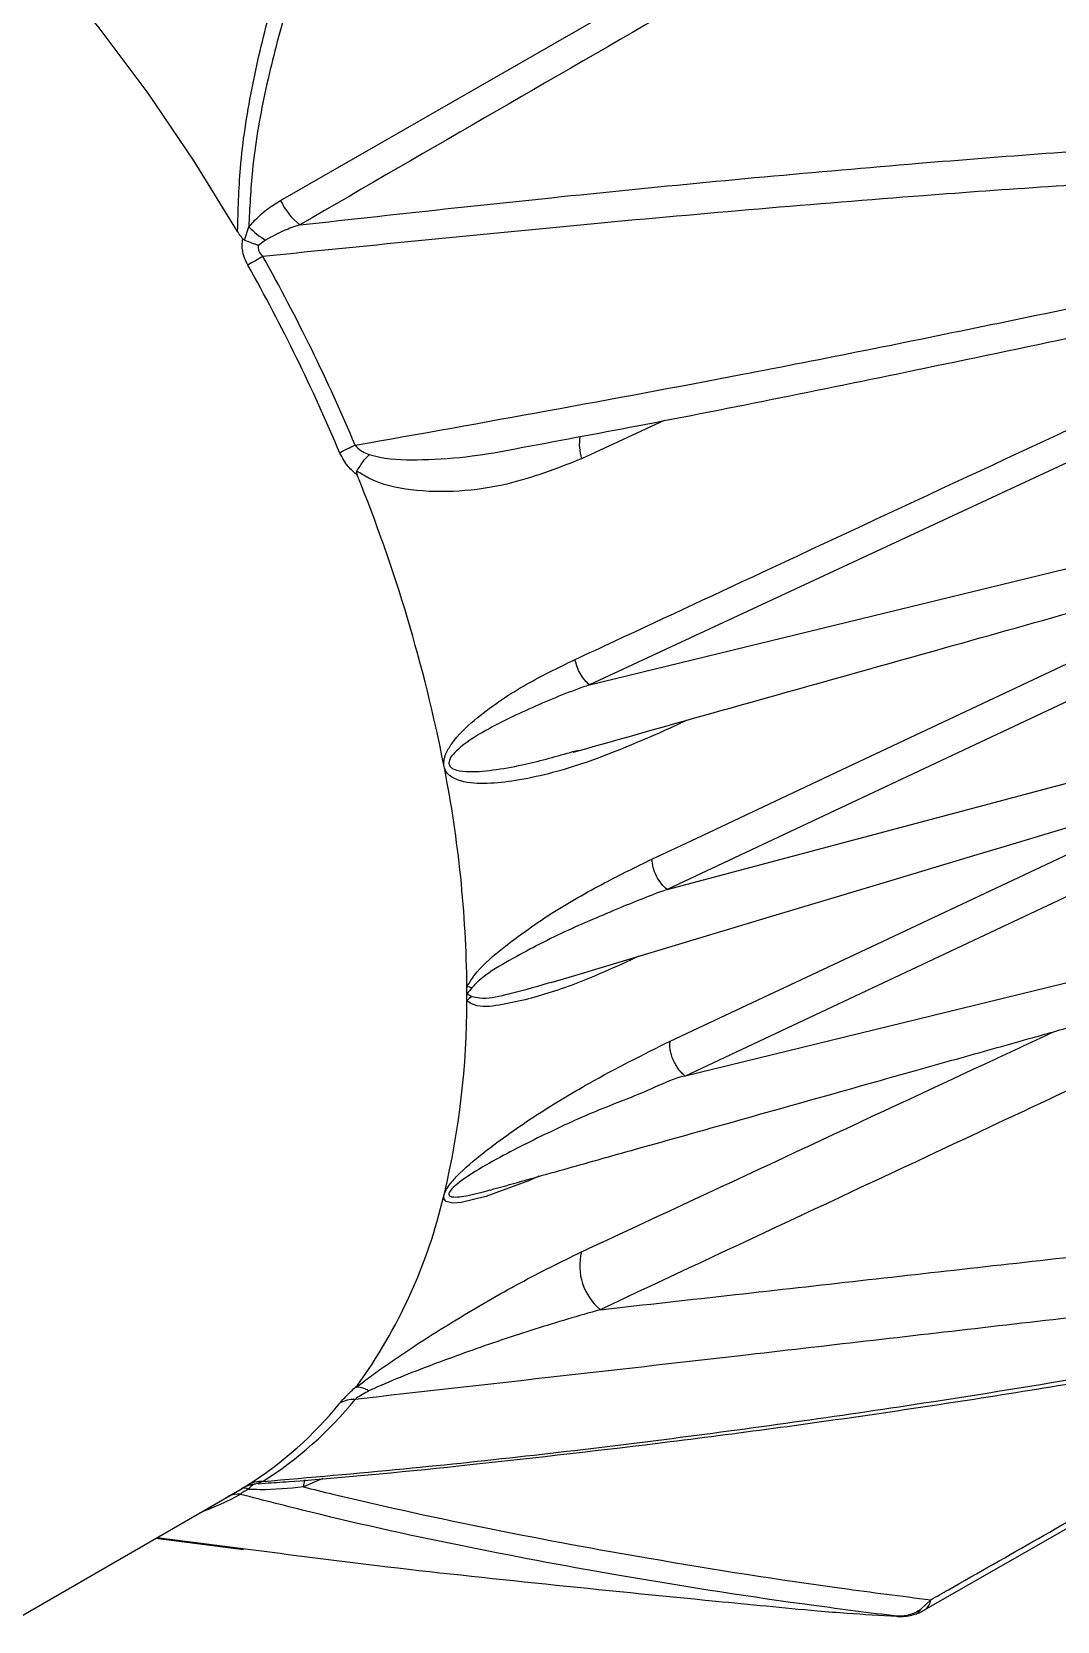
# Model space of a CAD drawing. Extents: x 8 to 113, y 1 to 87.
# Drawn here: x 26.717 to 29.141, y 9.98 to 13.736 of the extents above; entities that cross this region are included whole.
import ezdxf

# ---------------------------------------------------------------- set-up
doc = ezdxf.new("R2010")
doc.units = 0
doc.header["$MEASUREMENT"] = 0
doc.layers.add('OBJECT', color=7, linetype='CONTINUOUS')

msp = doc.modelspace()

# ---------------------------------------------------------------- linework, layer by layer
at = {"layer": 'OBJECT'}
for p, q in [((27.2195, 13.244), (27.2297, 13.275)), ((27.2696, 13.2439), (27.2525, 13.2316)), ((29.4932, 12.8714), (28.0352, 12.1929)), ((28.2119, 12.818), (28.0164, 12.727)), ((28.0352, 12.1929), (29.9543, 12.6607)), ((29.5525, 12.3363), (28.2184, 11.709)), ((28.2184, 11.709), (29.9569, 12.1715)), ((28.2639, 12.1088), (28.2257, 12.0904)), ((27.9895, 12.0333), (27.9958, 12.0349)), ((27.9958, 12.0349), (28.0091, 12.0384)), ((27.6921, 11.9963), (27.6908, 12.0032)), ((29.5355, 11.8673), (28.2609, 11.2682)), ((29.9555, 11.6813), (28.2609, 11.2682)), ((27.9383, 11.4882), (27.9442, 11.4898)), ((27.6907, 10.9852), (27.692, 10.9905)), ((28.8268, 10.0063), (29.7912, 10.5592)), ((26.5132, 9.889), (27.2139, 10.2935)), ((27.2519, 10.3047), (27.2683, 10.3059)), ((27.405, 10.3173), (27.3588, 10.2969)), ((27.0101, 10.1758), (27.2174, 10.1493)), ((27.0127, 10.1773), (27.228, 10.15)), ((28.8415, 10.0302), (28.8174, 10.0072))]:
    msp.add_line(p, q, dxfattribs=at)
at = {"layer": 'OBJECT', "flags": 128}
for points in [[(27.2033, 13.2642), (27.1009, 13.4304), (26.9917, 13.5912), (26.8764, 13.7456), (26.7555, 13.8928), (26.6299, 14.0317), (26.5003, 14.1617), (26.3673, 14.282), (26.2319, 14.3918), (26.0948, 14.4905), (25.9567, 14.5776)], [(27.305, 13.3377), (28.0677, 13.7751), (28.8304, 14.2123), (28.9093, 14.2575)], [(28.1825, 11.7809), (28.2751, 11.8245), (28.6456, 11.9988), (29.5085, 12.4047)], [(27.9445, 11.489), (28.0006, 11.5059), (28.2461, 11.5797), (28.453, 11.6419), (28.6213, 11.6926), (28.7531, 11.7322), (28.8699, 11.7673), (28.9517, 11.7919), (29.0286, 11.815), (29.1045, 11.8379), (29.2087, 11.8692), (29.3659, 11.9165), (29.566, 11.9767), (29.7533, 12.033), (29.9669, 12.0972)], [(28.2256, 11.3507), (28.3182, 11.3942), (28.6887, 11.5682), (29.4892, 11.9443)], [(27.9156, 11.0312), (27.8935, 11.0213), (27.7898, 10.9831), (27.7317, 10.9693), (27.7124, 10.9681), (27.6965, 10.972), (27.6917, 10.977), (27.6907, 10.9852), (27.6907, 10.9852), (27.6907, 10.9852)], [(27.3588, 10.2969), (27.3612, 10.3091), (27.3632, 10.3145)]]:
    msp.add_lwpolyline(points, dxfattribs=at)
at = {"layer": 'OBJECT'}
for centre, radius, start, end in [((27.4492, 13.4041), 0.1588, 204.7258, 231.3752), ((27.3792, 13.4253), 0.212, 225.1607, 238.86), ((29.3494, 9.5046), 4.2483, 119.4146, 119.9642), ((23.4575, 11.0666), 4.3652, 22.8118, 29.3358), ((23.4378, 11.0552), 4.3472, 22.8118, 29.3358), ((28.1195, 12.7612), 0.1086, 169.6869, 198.3484), ((27.6463, 12.387), 0.407, 113.9288, 119.6572), ((23.9856, 11.2696), 3.7771, 11.198, 22.065), ((24.8847, 11.4458), 2.8609, 0.6704, 11.0952), ((25.3202, 11.4629), 2.4252, 359.9931, 0.388), ((27.7205, 11.3573), 0.1245, 73.0965, 78.4442), ((25.3647, 11.4628), 2.3808, 359.5927, 359.9933), ((25.7786, 11.4457), 1.9668, 346.6179, 0.0067), ((27.8037, 11.3948), 0.0775, 127.3183, 138.7213), ((26.474, 11.2693), 1.2494, 324.0775, 346.8539), ((28.148, 10.8198), 0.1359, 166.0216, 229.7455), ((26.7527, 11.0549), 0.8902, 302.2048, 321.015), ((26.7862, 11.0663), 0.8939, 302.2046, 321.0151), ((27.4793, 10.4331), 0.0709, 88.6012, 119.2019), ((27.2588, 10.2157), 0.0898, 94.2044, 119.9928), ((27.219, 10.2796), 0.0148, 52.2862, 110.1442), ((27.2586, 10.2463), 0.0637, 86.4537, 119.5734), ((27.2551, 10.2723), 0.0331, 95.0162, 144.9644), ((26.8059, 11.0413), 0.8622, 290.993, 297.9398), ((27.2058, 10.2161), 0.0636, 86.2911, 112.0136), ((28.8006, 10.0142), 0.0182, 292.5069, 337.2559), ((28.8096, 10.0334), 0.0321, 302.3722, 354.2695)]:
    msp.add_arc(centre, radius, start, end, dxfattribs=at)
for points, knots in [([(27.2033, 13.2642), (27.2046, 13.3143), (27.2075, 13.4279), (27.2346, 13.6008), (27.287, 13.8223), (27.3694, 14.0761), (27.4846, 14.3583), (27.636, 14.6804), (27.824, 15.0413), (28.051, 15.4383), (28.2101, 15.6966), (28.2896, 15.8258)], [0, 0, 0, 0, 0.050913, 0.115232, 0.17961, 0.287489, 0.395606, 0.503691, 0.669071, 0.834542, 1, 1, 1, 1]), ([(28.3415, 15.7925), (28.2612, 15.6642), (28.1006, 15.4077), (27.8705, 15.0138), (27.6794, 14.6564), (27.5248, 14.3381), (27.4065, 14.0599), (27.321, 13.8099), (27.2656, 13.5922), (27.2369, 13.4269), (27.2319, 13.3198), (27.2297, 13.275)], [0, 0, 0, 0, 0.166848, 0.333708, 0.500482, 0.608948, 0.717443, 0.825706, 0.889802, 0.953838, 1, 1, 1, 1]), ([(28.9488, 14.2051), (28.9065, 14.1806), (28.6843, 14.0519), (28.1514, 13.7435), (27.6608, 13.4597), (27.3501, 13.28)], [0, 0, 0, 0, 0.079391, 0.41717, 1, 1, 1, 1]), ([(27.3501, 13.28), (27.5943, 13.3069), (28.083, 13.3606), (28.7706, 13.424), (29.4146, 13.4721), (29.8141, 13.4913), (30.0139, 13.5009)], [0, 0, 0, 0, 0.273703, 0.547704, 0.773763, 1, 1, 1, 1]), ([(30.0011, 13.4162), (29.8055, 13.4078), (29.4142, 13.3908), (28.7624, 13.3461), (28.0461, 13.2845), (27.5241, 13.2316), (27.2629, 13.2052)], [0, 0, 0, 0, 0.215576, 0.431317, 0.71549, 1, 1, 1, 1]), ([(27.2297, 13.275), (27.2427, 13.2892), (27.2653, 13.3139), (27.2932, 13.3306), (27.305, 13.3377)], [0, 0, 0, 0, 0.573681, 1, 1, 1, 1]), ([(27.2154, 13.2472), (27.2127, 13.2505), (27.2083, 13.2559), (27.2047, 13.2619), (27.2033, 13.2642)], [0, 0, 0, 0, 0.620819, 1, 1, 1, 1]), ([(27.3501, 13.28), (27.3378, 13.2758), (27.3098, 13.2664), (27.284, 13.2519), (27.2696, 13.2439)], [0, 0, 0, 0, 0.442718, 1, 1, 1, 1]), ([(27.2275, 13.185), (27.2243, 13.1914), (27.217, 13.2063), (27.2131, 13.2283), (27.2148, 13.2421), (27.2154, 13.2472)], [0, 0, 0, 0, 0.32169, 0.747407, 1, 1, 1, 1]), ([(27.2154, 13.2472), (27.2165, 13.2462), (27.2178, 13.2449), (27.2193, 13.2442), (27.2195, 13.244)], [0, 0, 0, 0, 0.836583, 1, 1, 1, 1]), ([(27.2525, 13.2316), (27.2523, 13.2317), (27.2509, 13.2321), (27.2395, 13.2354), (27.2289, 13.24), (27.2195, 13.244)], [0, 0, 0, 0, 0.0138497, 0.1264054, 1, 1, 1, 1]), ([(27.2525, 13.2316), (27.2523, 13.2307), (27.2517, 13.2274), (27.2522, 13.2216), (27.2556, 13.2131), (27.2601, 13.2083), (27.2629, 13.2052)], [0, 0, 0, 0, 0.099048, 0.350187, 0.588804, 1, 1, 1, 1]), ([(27.4813, 12.759), (27.7854, 12.8134), (28.2877, 12.9032), (28.9839, 13.0432), (29.4928, 13.1506), (29.8043, 13.2201), (29.9198, 13.2459)], [0, 0, 0, 0, 0.372207, 0.614681, 0.857089, 1, 1, 1, 1]), ([(27.8596, 12.751), (27.9556, 12.7689), (28.2791, 12.829), (28.8612, 12.9476), (29.4559, 13.0731), (29.823, 13.1581), (29.9316, 13.1833)], [0, 0, 0, 0, 0.138195, 0.465648, 0.841965, 1, 1, 1, 1]), ([(28.001, 12.2527), (28.032, 12.2671), (28.1869, 12.3393), (28.6701, 12.5645), (29.1221, 12.7753), (29.4501, 12.9284)], [0, 0, 0, 0, 0.0641527, 0.3207636, 1, 1, 1, 1]), ([(27.4861, 12.6885), (27.4786, 12.6949), (27.4622, 12.7088), (27.451, 12.7295), (27.445, 12.7406)], [0, 0, 0, 0, 0.459414, 1, 1, 1, 1]), ([(27.4813, 12.759), (27.4854, 12.7546), (27.4908, 12.7488), (27.5021, 12.742), (27.5089, 12.7391), (27.514, 12.7369)], [0, 0, 0, 0, 0.434707, 0.57675, 1, 1, 1, 1]), ([(27.4852, 12.6979), (27.4901, 12.7058), (27.4982, 12.7191), (27.5091, 12.7317), (27.5138, 12.7366), (27.514, 12.7369)], [0, 0, 0, 0, 0.578651, 0.974468, 1, 1, 1, 1]), ([(27.514, 12.7369), (27.5226, 12.7348), (27.564, 12.7248), (27.6462, 12.7239), (27.753, 12.7311), (27.8257, 12.7443), (27.8597, 12.7505)], [0, 0, 0, 0, 0.075612, 0.363762, 0.702641, 1, 1, 1, 1]), ([(27.4852, 12.6979), (27.485, 12.6974), (27.4845, 12.6962), (27.4845, 12.6935), (27.4852, 12.6909), (27.4859, 12.6891), (27.4861, 12.6885)], [0, 0, 0, 0, 0.170583, 0.396306, 0.817747, 1, 1, 1, 1]), ([(28.0164, 12.727), (27.958, 12.7043), (27.8633, 12.6676), (27.7269, 12.6477), (27.6173, 12.6498), (27.5343, 12.6672), (27.4944, 12.6921), (27.4852, 12.6979)], [0, 0, 0, 0, 0.337984, 0.547774, 0.757119, 0.94375, 1, 1, 1, 1]), ([(27.9962, 12.0336), (28.2809, 12.1136), (28.6804, 12.2258), (29.3371, 12.4102), (29.709, 12.5147), (29.966, 12.5869)], [0, 0, 0, 0, 0.433626, 0.608528, 1, 1, 1, 1]), ([(27.6908, 12.0032), (27.6908, 12.0068), (27.6906, 12.0156), (27.6966, 12.0336), (27.7183, 12.0692), (27.78, 12.1267), (27.8782, 12.1935), (27.96, 12.2329), (28.001, 12.2527)], [0, 0, 0, 0, 0.02481, 0.060677, 0.122064, 0.301768, 0.650144, 1, 1, 1, 1]), ([(28.0352, 12.1929), (28.0313, 12.1964), (28.0236, 12.2033), (28.0133, 12.2185), (28.0052, 12.2354), (28.0024, 12.2469), (28.001, 12.2527)], [0, 0, 0, 0, 0.250003, 0.5, 0.750002, 1, 1, 1, 1]), ([(28.0352, 12.1929), (28.0352, 12.1929), (27.9914, 12.1778), (27.9074, 12.1436), (27.8027, 12.0943), (27.7363, 12.0524), (27.7109, 12.0275), (27.7039, 12.0157), (27.7027, 12.0091), (27.7031, 12.0046), (27.7045, 12.0012), (27.7082, 11.9968), (27.72, 11.9901), (27.7538, 11.9861), (27.8082, 11.9908), (27.8908, 12.0052), (27.9517, 12.0226), (27.9895, 12.0333)], [0, 0, 0, 0, 0.000003, 0.197296, 0.395656, 0.492197, 0.521749, 0.536631, 0.543962, 0.547521, 0.555008, 0.560055, 0.574334, 0.620003, 0.71975, 0.826463, 1, 1, 1, 1]), ([(28.2257, 12.0904), (28.156, 12.0599), (28.0346, 12.0068), (27.8894, 11.9689), (27.7939, 11.9582), (27.7401, 11.9605), (27.7076, 11.9741), (27.6957, 11.9871), (27.6931, 11.9937), (27.6921, 11.9963)], [0, 0, 0, 0, 0.382025, 0.665686, 0.788125, 0.905994, 0.964891, 0.986156, 1, 1, 1, 1]), ([(27.7454, 11.4793), (27.7511, 11.4885), (27.7716, 11.5218), (27.8417, 11.5814), (27.9438, 11.6548), (28.0656, 11.7234), (28.1452, 11.7626), (28.1825, 11.7809)], [0, 0, 0, 0, 0.0548493, 0.1973525, 0.4752345, 0.7542064, 1, 1, 1, 1]), ([(28.2184, 11.709), (28.2137, 11.7132), (28.2045, 11.7217), (28.1929, 11.7406), (28.1846, 11.7614), (28.1832, 11.7744), (28.1825, 11.7809)], [0, 0, 0, 0, 0.25, 0.5, 0.750001, 1, 1, 1, 1]), ([(28.2184, 11.709), (28.2184, 11.709), (28.1777, 11.6949), (28.0958, 11.6608), (27.9671, 11.6071), (27.8598, 11.5499), (27.787, 11.5078), (27.7628, 11.4828), (27.7567, 11.4764)], [0, 0, 0, 0, 0.000004, 0.2514, 0.533814, 0.815744, 0.953215, 1, 1, 1, 1]), ([(27.7999, 10.9987), (27.8246, 11.0056), (27.9028, 11.0276), (28.0219, 11.061), (28.1476, 11.0964), (28.2515, 11.1255), (28.4402, 11.1786), (28.6279, 11.2313), (28.8133, 11.2834), (28.9015, 11.3081), (28.9882, 11.3325), (29.0841, 11.3594), (29.207, 11.3939), (29.3693, 11.4395), (29.5562, 11.492), (29.7591, 11.549), (29.8935, 11.5868), (29.9648, 11.6068)], [0, 0, 0, 0, 0.0342421, 0.1084482, 0.1649429, 0.2085544, 0.2523519, 0.4264346, 0.4686324, 0.5093492, 0.5485758, 0.5887267, 0.6423027, 0.7188047, 0.8137122, 0.9011946, 1, 1, 1, 1]), ([(28.1519, 11.5514), (28.1248, 11.5389), (28.0553, 11.507), (27.9438, 11.463), (27.8417, 11.4376), (27.7716, 11.429), (27.7511, 11.4422), (27.7454, 11.4459)], [0, 0, 0, 0, 0.1917738, 0.4907242, 0.7885073, 0.9412188, 1, 1, 1, 1]), ([(27.7567, 11.4764), (27.7531, 11.4718), (27.7494, 11.4671), (27.7455, 11.4627), (27.7455, 11.4626)], [0, 0, 0, 0, 0.978347, 1, 1, 1, 1]), ([(27.7455, 11.4626), (27.7455, 11.4625), (27.7494, 11.4603), (27.7531, 11.4584), (27.7567, 11.4564)], [0, 0, 0, 0, 0.02165, 1, 1, 1, 1]), ([(27.7567, 11.4564), (27.7628, 11.455), (27.787, 11.4495), (27.8498, 11.4628), (27.9046, 11.4785), (27.9383, 11.4882)], [0, 0, 0, 0, 0.1162024, 0.4576398, 1, 1, 1, 1]), ([(27.692, 10.9905), (27.6925, 10.9918), (27.6946, 10.9973), (27.7033, 11.0111), (27.7329, 11.0447), (27.8036, 11.1037), (27.909, 11.1775), (28.0566, 11.2662), (28.1618, 11.3188), (28.2256, 11.3507)], [0, 0, 0, 0, 0.007818, 0.031626, 0.073282, 0.19757, 0.423278, 0.649857, 1, 1, 1, 1]), ([(28.0161, 10.8526), (28.3342, 11.0008), (28.7063, 11.1741), (29.0781, 11.3477), (29.132, 11.3729)], [0, 0, 0, 0, 0.854885, 1, 1, 1, 1]), ([(28.2609, 11.2682), (28.2582, 11.2705), (28.2529, 11.275), (28.2453, 11.2842), (28.2386, 11.2947), (28.2329, 11.3061), (28.2286, 11.318), (28.2258, 11.3297), (28.2246, 11.341), (28.2253, 11.3474), (28.2256, 11.3507)], [0, 0, 0, 0, 0.125001, 0.250002, 0.375, 0.500001, 0.624999, 0.75, 0.875001, 1, 1, 1, 1]), ([(29.4005, 11.3445), (29.2716, 11.2839), (28.8252, 11.0742), (28.3781, 10.8649), (28.0602, 10.716)], [0, 0, 0, 0, 0.288821, 1, 1, 1, 1]), ([(28.2609, 11.2682), (28.2609, 11.2682), (28.2341, 11.2631), (28.1724, 11.2313), (28.058, 11.1903), (27.9287, 11.1305), (27.8193, 11.0755), (27.7466, 11.0321), (27.7156, 11.0079), (27.7062, 10.9978), (27.7033, 10.9926), (27.7025, 10.9895), (27.7029, 10.9871), (27.7051, 10.9844), (27.7126, 10.9818), (27.7279, 10.9825), (27.7577, 10.9872), (27.7825, 10.9942), (27.7998, 10.9991)], [0, 0, 0, 0, 0.000002, 0.104168, 0.296336, 0.485443, 0.675598, 0.774895, 0.804844, 0.819626, 0.825816, 0.829787, 0.836149, 0.841464, 0.854744, 0.886597, 0.920877, 1, 1, 1, 1]), ([(28.0602, 10.716), (28.1668, 10.7279), (28.471, 10.7618), (28.9712, 10.8181), (29.4887, 10.8759), (29.8089, 10.9105), (29.933, 10.9239)], [0, 0, 0, 0, 0.1701301, 0.4852529, 0.8004323, 1, 1, 1, 1]), ([(27.4849, 10.5331), (27.4893, 10.5365), (27.5156, 10.5575), (27.5698, 10.596), (27.6444, 10.6455), (27.7453, 10.7084), (27.8714, 10.7817), (27.9679, 10.8289), (28.0161, 10.8526)], [0, 0, 0, 0, 0.026731, 0.163446, 0.301394, 0.43959, 0.719759, 1, 1, 1, 1]), ([(29.9195, 10.7808), (29.804, 10.768), (29.4925, 10.7336), (28.9836, 10.6755), (28.2874, 10.5948), (27.7851, 10.5382), (27.481, 10.5039)], [0, 0, 0, 0, 0.142911, 0.385319, 0.627793, 1, 1, 1, 1]), ([(28.0602, 10.716), (28.009, 10.7011), (27.9066, 10.6714), (27.7513, 10.6186), (27.6237, 10.5712), (27.5445, 10.5384), (27.5175, 10.5258), (27.5138, 10.5241)], [0, 0, 0, 0, 0.286629, 0.573235, 0.850052, 0.979353, 1, 1, 1, 1]), ([(27.2626, 10.3099), (27.3739, 10.3196), (27.6907, 10.3472), (28.2115, 10.4068), (28.8888, 10.502), (29.4853, 10.6031), (29.8765, 10.6814), (30.0007, 10.7063)], [0, 0, 0, 0, 0.121204, 0.344947, 0.568692, 0.86299, 1, 1, 1, 1]), ([(27.2683, 10.3059), (27.287, 10.3071), (27.4491, 10.3183), (27.7681, 10.3504), (28.2419, 10.4044), (28.749, 10.4732), (29.2698, 10.556), (29.6908, 10.6306), (29.9354, 10.6812), (30.0091, 10.6965)], [0, 0, 0, 0, 0.020353, 0.175961, 0.347888, 0.537699, 0.730486, 0.918688, 1, 1, 1, 1]), ([(28.8415, 10.0302), (28.8555, 10.0382), (29.0113, 10.1269), (29.3357, 10.3117), (29.6461, 10.4886), (29.8148, 10.5846)], [0, 0, 0, 0, 0.0430488, 0.4800874, 1, 1, 1, 1]), ([(27.4447, 10.4949), (27.4507, 10.5017), (27.4619, 10.5142), (27.4783, 10.5294), (27.4858, 10.5363)], [0, 0, 0, 0, 0.540586, 1, 1, 1, 1]), ([(27.5138, 10.5241), (27.5087, 10.5213), (27.4983, 10.5155), (27.4871, 10.5086), (27.4822, 10.5048), (27.481, 10.5039)], [0, 0, 0, 0, 0.422883, 0.860819, 1, 1, 1, 1]), ([(27.4858, 10.5363), (27.4854, 10.5358), (27.4846, 10.5347), (27.4842, 10.5336), (27.4844, 10.5331), (27.4848, 10.5331), (27.4849, 10.5331)], [0, 0, 0, 0, 0.352769, 0.708066, 0.888815, 1, 1, 1, 1]), ([(27.5138, 10.5241), (27.5135, 10.5242), (27.5092, 10.5267), (27.4983, 10.5319), (27.4901, 10.5326), (27.4849, 10.5331)], [0, 0, 0, 0, 0.025538, 0.384792, 1, 1, 1, 1]), ([(27.1747, 10.2715), (27.1787, 10.2736), (27.1879, 10.2786), (27.2024, 10.2869), (27.2121, 10.2924), (27.2139, 10.2935)], [0, 0, 0, 0, 0.379836, 0.882483, 1, 1, 1, 1]), ([(27.2139, 10.2935), (27.2141, 10.2936), (27.2145, 10.2939), (27.2229, 10.2991), (27.2272, 10.3017)], [0, 0, 0, 0, 0.489204, 1, 1, 1, 1]), ([(27.3588, 10.2969), (27.3247, 10.2935), (27.2816, 10.2892), (27.2372, 10.2909), (27.228, 10.2913)], [0, 0, 0, 0, 0.791938, 1, 1, 1, 1]), ([(27.2626, 10.3099), (27.2603, 10.309), (27.2565, 10.3076), (27.2527, 10.306), (27.2511, 10.3051), (27.2519, 10.3052), (27.2522, 10.3053)], [0, 0, 0, 0, 0.311822, 0.533742, 0.787677, 1, 1, 1, 1]), ([(27.3588, 10.2969), (27.382, 10.2913), (27.5326, 10.2545), (27.8079, 10.1949), (28.2118, 10.1204), (28.5562, 10.0666), (28.7718, 10.0391), (28.8415, 10.0302)], [0, 0, 0, 0, 0.044855, 0.290411, 0.53597, 0.849781, 1, 1, 1, 1]), ([(27.228, 10.2913), (27.227, 10.2908), (27.2237, 10.2892), (27.2187, 10.2865), (27.2131, 10.2827), (27.2111, 10.2808), (27.2099, 10.2795)], [0, 0, 0, 0, 0.114012, 0.360983, 0.595637, 1, 1, 1, 1]), ([(28.7618, 9.9913), (28.6967, 9.9995), (28.4871, 10.0259), (28.1505, 10.0781), (27.7512, 10.1521), (27.4469, 10.2184), (27.2655, 10.2652), (27.2099, 10.2795)], [0, 0, 0, 0, 0.13406, 0.431308, 0.664187, 0.897064, 1, 1, 1, 1]), ([(27.228, 10.15), (27.3293, 10.1368), (27.5605, 10.1066), (27.9303, 10.0676), (28.2775, 10.0324), (28.4936, 10.0118), (28.5737, 10.0041)], [0, 0, 0, 0, 0.231501, 0.52832, 0.825058, 1, 1, 1, 1]), ([(28.5737, 10.0041), (28.5973, 10.0023), (28.6598, 9.9974), (28.7227, 9.9936), (28.7618, 9.9913)], [0, 0, 0, 0, 0.376844, 1, 1, 1, 1]), ([(28.7604, 9.9913), (28.7644, 9.9911), (28.7793, 9.9904), (28.7975, 9.9934), (28.8105, 9.9986), (28.8132, 9.9996)], [0, 0, 0, 0, 0.223332, 0.836849, 1, 1, 1, 1]), ([(28.8174, 10.0072), (28.8154, 10.0058), (28.8047, 9.9989), (28.79, 9.9936), (28.7732, 9.9912), (28.7662, 9.9911), (28.7619, 9.9913), (28.7618, 9.9913)], [0, 0, 0, 0, 0.125521, 0.641558, 0.778887, 0.993607, 1, 1, 1, 1]), ([(28.8076, 9.9974), (28.8079, 9.9975), (28.8155, 10), (28.8225, 10.0039), (28.8291, 10.0077)], [0, 0, 0, 0, 0.039859, 1, 1, 1, 1])]:
    msp.add_open_spline(points, degree=3, knots=knots, dxfattribs=at)

doc.saveas('drawing.dxf')
